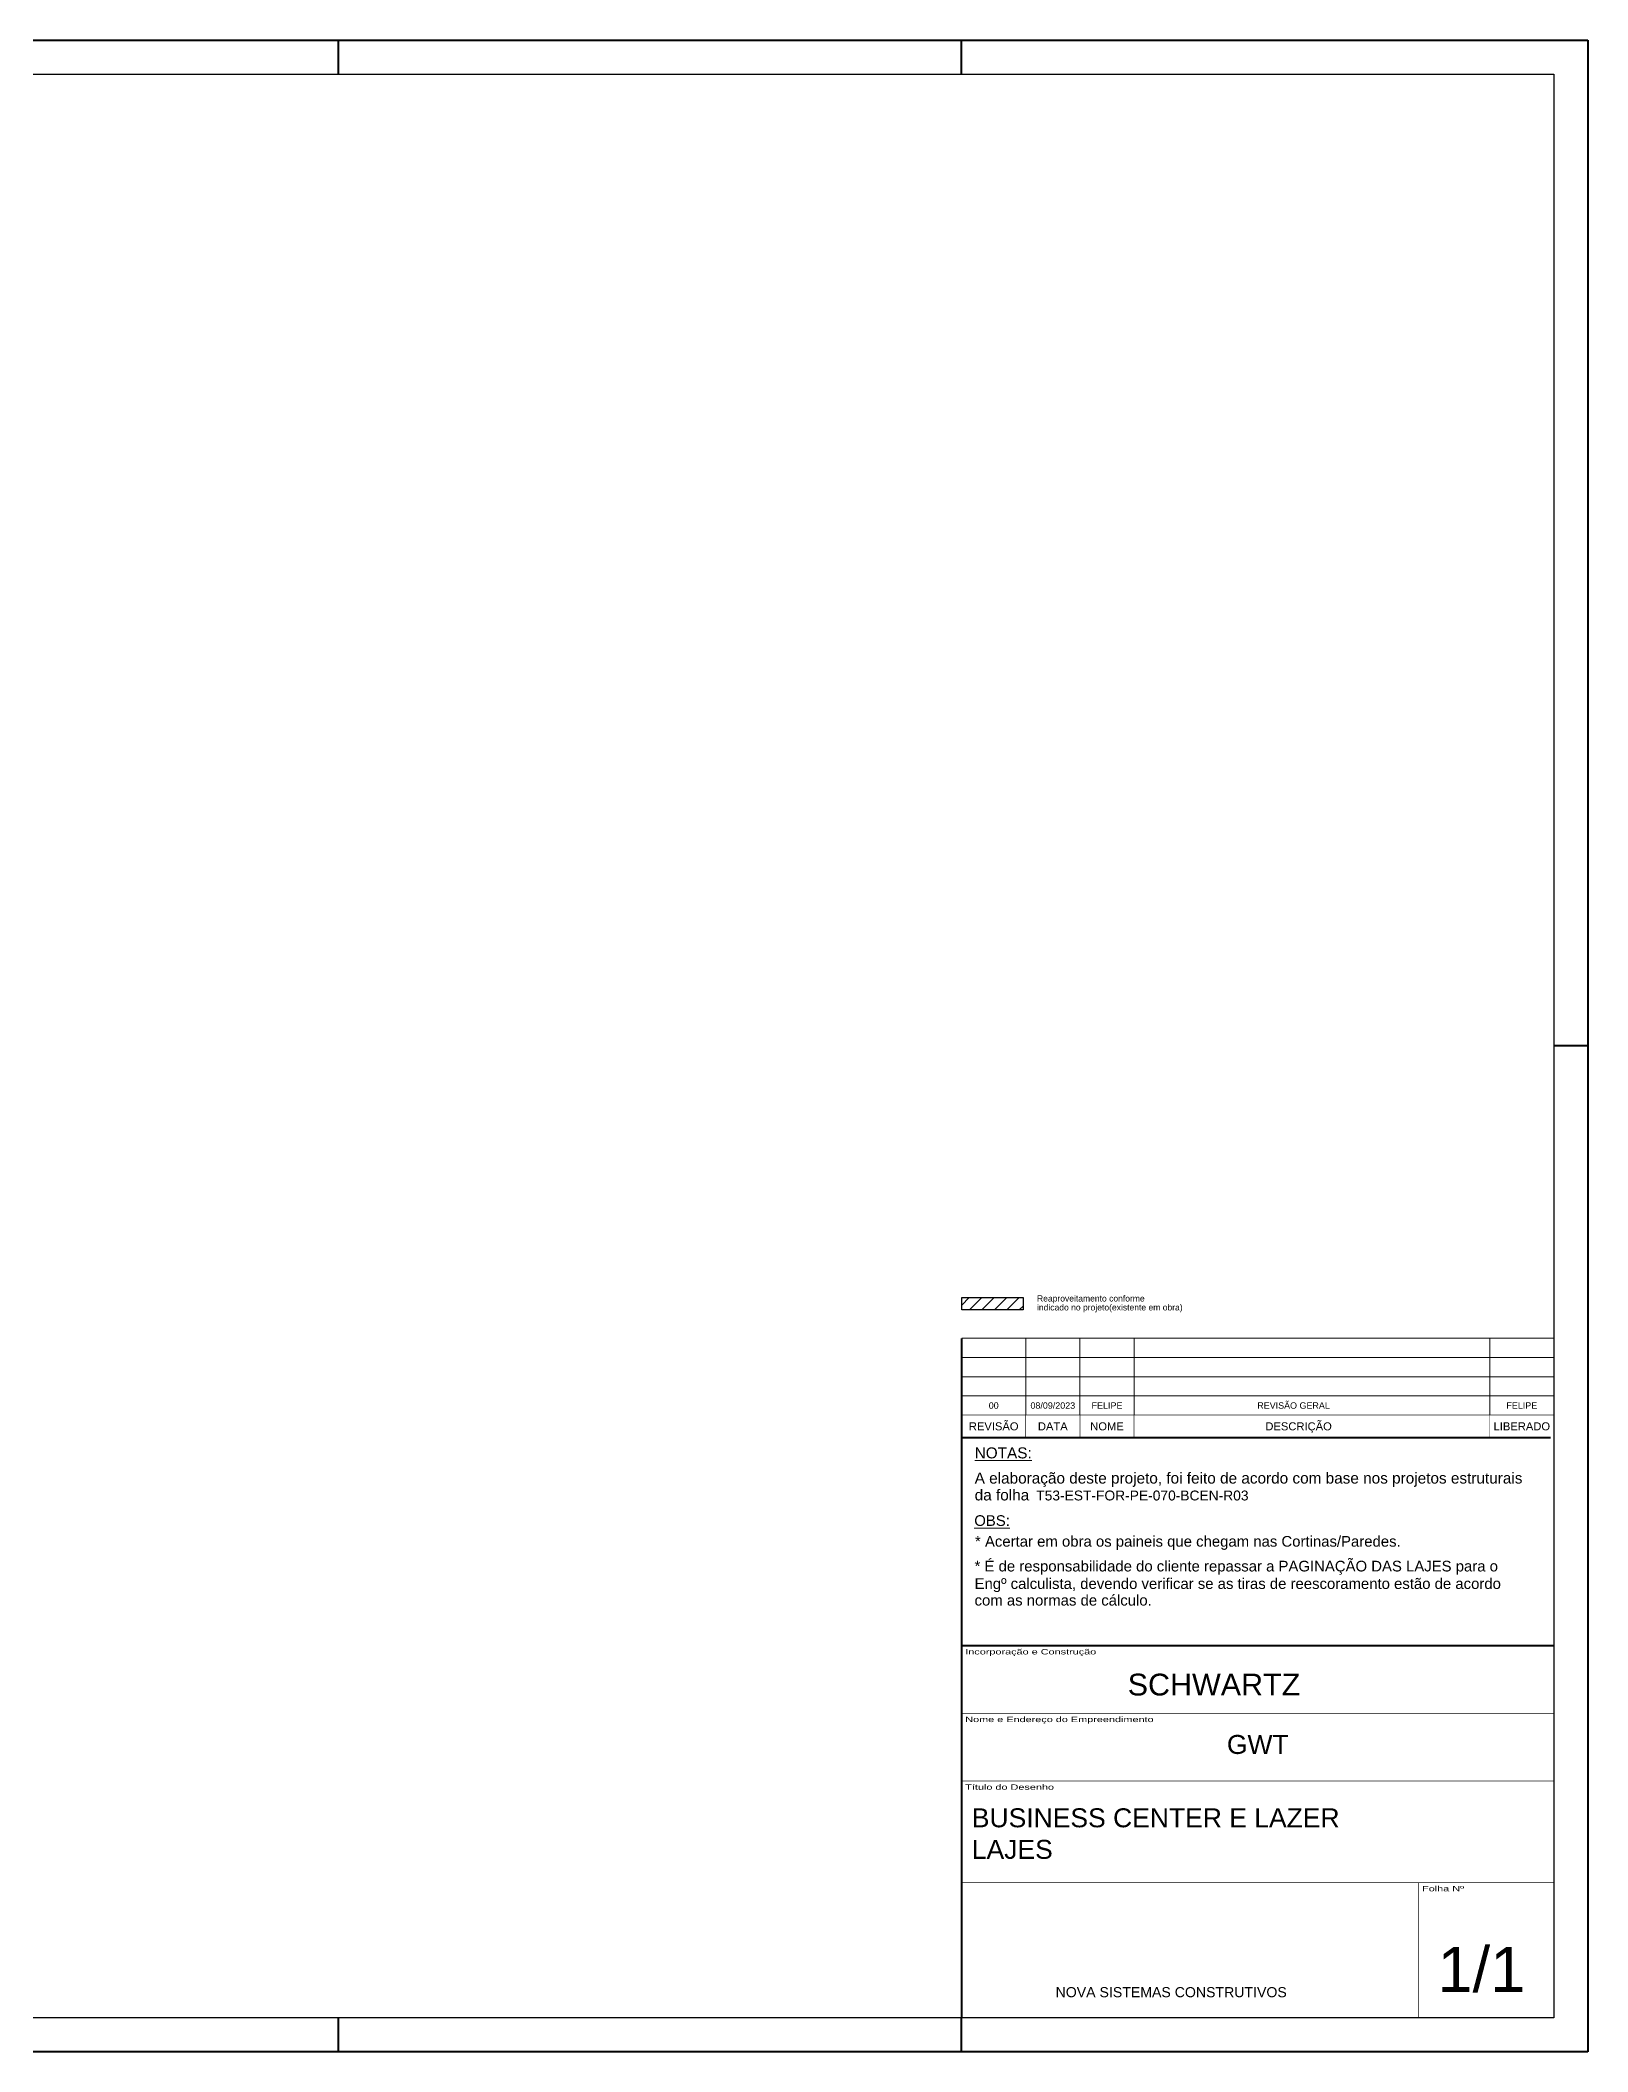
# Model space of a CAD drawing. Extents: x 8513 to 14085, y 1849 to 10799.
# Drawn here: x 11299 to 14085, y 7177 to 10799 of the extents above; entities that cross this region are included whole.
import ezdxf
from ezdxf.enums import TextEntityAlignment as Align

# ---------------------------------------------------------------- set-up
doc = ezdxf.new("R2010")
doc.units = 0
for name, color, linetype, lineweight in [('CARIMBO', 255, 'Continuous', 9), ('FOLHA', 255, 'Continuous', 40), ('Folhas', 255, 'Continuous', 9), ('REAPROVEITAMENTO', 7, 'Continuous', 9)]:
    doc.layers.add(name, color=color, linetype=linetype, lineweight=lineweight)
doc.layers.add('Painéis', color=200, linetype='Continuous')
doc.styles.add('ARIAL', font='arial.ttf')
doc.styles.add('Tecnologia', font='')
doc.styles.add('VERDANA', font='verdana.ttf', dxfattribs={"oblique": 15})
doc.styles.get('Tecnologia').set_extended_font_data('Forgotten Futurist')

# ---------------------------------------------------------------- blocks, each defined once
blk = doc.blocks.new('Carimbo Laje')
at = {"layer": 'CARIMBO', "color": 30}
for points, const_width in [([(124981.9, 144853.7), (123684.7, 144853.7), (123684.7, 144038.4)], 4.45), ([(123684.7, 144705.5), (124981.9, 144705.5)], 1.48), ([(123684.7, 144557.3), (124981.9, 144557.3)], 1.48), ([(123684.7, 144334.9), (124981.9, 144334.9)], 1.48), ([(124685.4, 144038.4), (124685.4, 144334.9)], 1.48), ([(123684.7, 144038.4), (124981.9, 144038.4)], 1.48)]:
    blk.add_lwpolyline(points, dxfattribs=dict(at, const_width=const_width))
at = {"color": 0, "linetype": 'Continuous', "ltscale": 5, "style": 'ARIAL'}
blk.add_text('NOVA SISTEMAS CONSTRUTIVOS', height=22.118, dxfattribs=at).set_placement((123890.4, 144083.7))
at = {"color": 7, "style": 'ARIAL'}
blk.add_attdef('INCORPORAÇÃO_E_CONTRUÇÃO', text='', height=45.7, dxfattribs=at).set_placement((124364.7, 144777.9), align=Align.MIDDLE_CENTER)
blk.add_attdef('NOME_DA_OBRA', text='', height=41.5, dxfattribs=at).set_placement((124333.3, 144616.6), align=Align.CENTER)
for tag, p in [('PAVIMENTO', (123706.9, 144455.9)), ('TIPO_DE_PROJETO', (123706.9, 144386.8))]:
    blk.add_attdef(tag, p, '', height=41.5, dxfattribs=at)
at = {"color": 7, "style": 'ARIAL', "oblique": 10}
blk.add_attdef('FOLHA_Nº', text='', height=111.2, dxfattribs=at).set_placement((124832.8, 144149.1), align=Align.CENTER)
at = {"layer": 'CARIMBO', "color": 7, "style": 'VERDANA'}
blk.add_attdef('ENDEREÇO', text='', height=14.8, dxfattribs=at).set_placement((124333.3, 144572.1), align=Align.CENTER)
at = {"layer": 'Folhas', "style": 'Tecnologia', "width": 1.5}
for s, p in [('Incorporação e Construção', (123692.5, 144846.3)), ('Nome e Endereço do Empreendimento', (123692.5, 144698.1)), ('Título do Desenho', (123692.5, 144549.8)), ('Folha Nº', (124693.1, 144327.5))]:
    blk.add_text(s, height=11.86, dxfattribs=at).set_placement(p, align=Align.TOP_LEFT)
blk = doc.blocks.new('Revisão Carimbo')
at = {"color": 30}
for p, q in [((0, 155), (925, 155)), ((100, 35), (100, 155)), ((184.66, 35), (184.66, 155)), ((269.32, 35), (269.32, 155)), ((825, 35), (825, 155)), ((0, 125), (925, 125)), ((0, 95), (925, 95)), ((0, 65), (925, 65))]:
    blk.add_line(p, q, dxfattribs=at)
for points, const_width in [([(0, 0), (0, 155)], 3), ([(0, 35), (925, 35)], 1), ([(100, 35), (100, 0)], 1), ([(184.66, 35), (184.66, 0)], 1), ([(269.32, 35), (269.32, 0)], 1), ([(825, 35), (825, 0)], 1), ([(0, 0), (920, 0)], 3)]:
    blk.add_lwpolyline(points, dxfattribs=dict(at, const_width=const_width))
at = {"color": 7, "style": 'ARIAL'}
for s, p in [('REVISÃO', (50, 17.5)), ('DATA', (142.33, 17.5)), ('NOME', (226.99, 17.5)), ('DESCRIÇÃO', (526.27, 17.5)), ('LIBERADO', (875, 17.5))]:
    blk.add_text(s, height=12.5, dxfattribs=at).set_placement(p, align=Align.MIDDLE_CENTER)
at = {"layer": 'CARIMBO', "color": 7, "style": 'ARIAL'}
for tag, p in [('REVISÃO_03', (50, 140)), ('DATA', (142.33, 140)), ('NOME', (226.99, 140)), ('LIBERADO', (875, 140)), ('REVISÃO_02', (50, 110)), ('DATA', (142.33, 110)), ('NOME', (226.99, 110)), ('LIBERADO', (875, 110)), ('REVISÃO_01', (50, 80)), ('DATA', (142.33, 80)), ('NOME', (226.99, 80)), ('LIBERADO', (875, 80)), ('REVISÃO_00', (50, 50)), ('DATA', (142.33, 50)), ('NOME', (226.99, 50)), ('LIBERADO', (875, 50))]:
    blk.add_attdef(tag, text='', height=10, dxfattribs=at).set_placement(p, align=Align.MIDDLE_CENTER)
for p in [(279.32, 140), (279.32, 110), (279.32, 80), (279.32, 50)]:
    blk.add_attdef('DESCRIÇÃO', text='', height=10, dxfattribs=at).set_placement(p, align=Align.MIDDLE_LEFT)

msp = doc.modelspace()

# ---------------------------------------------------------------- hatches: boundary and pattern name
at = {"layer": 'REAPROVEITAMENTO'}
h = msp.add_hatch(dxfattribs=at)
h.set_pattern_fill('ANSI31', color=251, scale=5, style=0)
h.set_pattern_definition([(45, (-181390.063, -30221.57), (-11.2253202, 11.2253202), [])])
h.paths.add_polyline_path([(12958.27, 8535.09), (12958.27, 8512.83), (13068.84, 8512.83), (13068.84, 8535.09)])

# ---------------------------------------------------------------- linework, layer by layer
at = {"color": 30}
for p, q in [((8665.72, 10737.67), (14024.45, 10737.67)), ((14024.45, 10737.67), (14024.45, 7238.35)), ((14024.45, 7238.35), (8665.72, 7238.35))]:
    msp.add_line(p, q, dxfattribs=at)
at = {"layer": 'CARIMBO', "color": 30, "const_width": 3.65}
msp.add_lwpolyline([(12958.27, 7908.51), (12958.27, 8283.14)], dxfattribs=at)
at = {"layer": 'FOLHA'}
for p, q in [((8513.31, 10798.63), (14085.41, 10798.63)), ((11835.84, 10798.63), (11835.84, 10737.67)), ((12957.58, 10798.63), (12957.58, 10737.67)), ((14085.41, 10798.63), (14085.41, 7177.38)), ((14085.41, 8988.01), (14024.45, 8988.01)), ((11835.84, 7238.35), (11835.84, 7177.38)), ((12957.58, 7238.35), (12957.58, 7177.38)), ((14085.41, 7177.38), (8513.31, 7177.38))]:
    msp.add_line(p, q, dxfattribs=at)
at = {"layer": 'Painéis', "linetype": 'Continuous'}
msp.add_lwpolyline([(12958.27, 8535.09), (13068.84, 8535.09), (13068.84, 8512.83), (12958.27, 8512.83)], close=True, dxfattribs=at)

# ---------------------------------------------------------------- block references
at = {"layer": 'CARIMBO', "color": 1}
ref = msp.add_blockref('Revisão Carimbo', (12958.27, 8283.14), dxfattribs=dict(at, xscale=1.152505138133646, yscale=1.152505138133646, zscale=1.152505138133646))
ref.add_attrib('REVISÃO_00', '00', dxfattribs={"color": 1, "height": 11.525, "style": 'ARIAL'}).set_placement((13015.9, 8340.76), align=Align.MIDDLE_CENTER)
ref.add_attrib('DATA', '08/09/2023', dxfattribs={"color": 1, "height": 11.525, "style": 'ARIAL'}).set_placement((13122.31, 8340.76), align=Align.MIDDLE_CENTER)
ref.add_attrib('NOME', 'FELIPE', dxfattribs={"color": 1, "height": 11.525, "style": 'ARIAL'}).set_placement((13219.88, 8340.76), align=Align.MIDDLE_CENTER)
ref.add_attrib('DESCRIÇÃO', '                                               REVISÃO GERAL', dxfattribs={"color": 1, "height": 11.5251, "style": 'ARIAL'}).set_placement((13280.19, 8340.76), align=Align.MIDDLE_LEFT)
ref.add_attrib('LIBERADO', 'FELIPE', dxfattribs={"color": 1, "height": 11.525, "style": 'ARIAL'}).set_placement((13966.71, 8340.76), align=Align.MIDDLE_CENTER)
at = {"layer": 'CARIMBO', "linetype": 'ByBlock'}
ref = msp.add_blockref('Carimbo Laje', (-88699.97, -111148.88), dxfattribs=dict(at, xscale=0.8219144908905698, yscale=0.8219144908905698, zscale=0.8219144908905698))
ref.add_attrib('FOLHA_Nº', '  1/1', (13751.54, 7284.84), dxfattribs={"layer": '0', "height": 81.442, "style": 'ARIAL'})
ref.add_attrib('TIPO_DE_PROJETO', 'LAJES', (12976.55, 7524.69), dxfattribs={"layer": '0', "height": 34.118, "style": 'ARIAL'})
ref.add_attrib('PAVIMENTO', 'BUSINESS CENTER E LAZER', (12976.55, 7581.53), dxfattribs={"layer": '0', "height": 34.1176, "style": 'ARIAL'})
ref.add_attrib('NOME_DA_OBRA', 'GWT', dxfattribs={"layer": '0', "height": 34.118, "style": 'ARIAL'}).set_placement((13491.36, 7713.55), align=Align.CENTER)
ref.add_attrib('INCORPORAÇÃO_E_CONTRUÇÃO', 'SCHWARTZ', dxfattribs={"layer": '0', "height": 39.265, "style": 'ARIAL'}).set_placement((13412.53, 7858.05), align=Align.TOP_CENTER)

# ---------------------------------------------------------------- texts
at = {"layer": 'CARIMBO', "style": 'ARIAL'}
for s, p in [('indicado no projeto(existente em obra)', (13093.84, 8517.45)), ('Reaproveitamento conforme ', (13093.84, 8533.54))]:
    msp.add_text(s, height=11, dxfattribs=at).set_placement(p, align=Align.MIDDLE_LEFT)
for s, height, p in [('%%UNOTAS:', 19.751, (12981.67, 8245.61)), ('A elaboração deste projeto, foi feito de acordo com base nos projetos estruturais', 19.7506, (12981.67, 8200.3)), ('da folha', 19.751, (12981.67, 8169.91)), ('%%UOBS:', 19.202, (12980.93, 8124.07)), ('* Acertar em obra os paineis que chegam nas Cortinas/Paredes.', 19.2019, (12982.28, 8086.66)), ('* É de responsabilidade do cliente repassar a PAGINAÇÃO DAS LAJES para o', 19.2019, (12981.46, 8042.07)), ('Engº calculista, devendo verificar se as tiras de reescoramento estão de acordo', 19.2019, (12981.46, 8010.6)), ('com as normas de cálculo.', 19.2019, (12981.46, 7980.65))]:
    msp.add_text(s, height=height, dxfattribs=at).set_placement(p)
at = {"layer": 'CARIMBO', "color": 1, "style": 'ARIAL'}
msp.add_text('T53-EST-FOR-PE-070-BCEN-R03 ', height=17.7755, dxfattribs=at).set_placement((13092.52, 8169.91))

doc.saveas('drawing.dxf')
